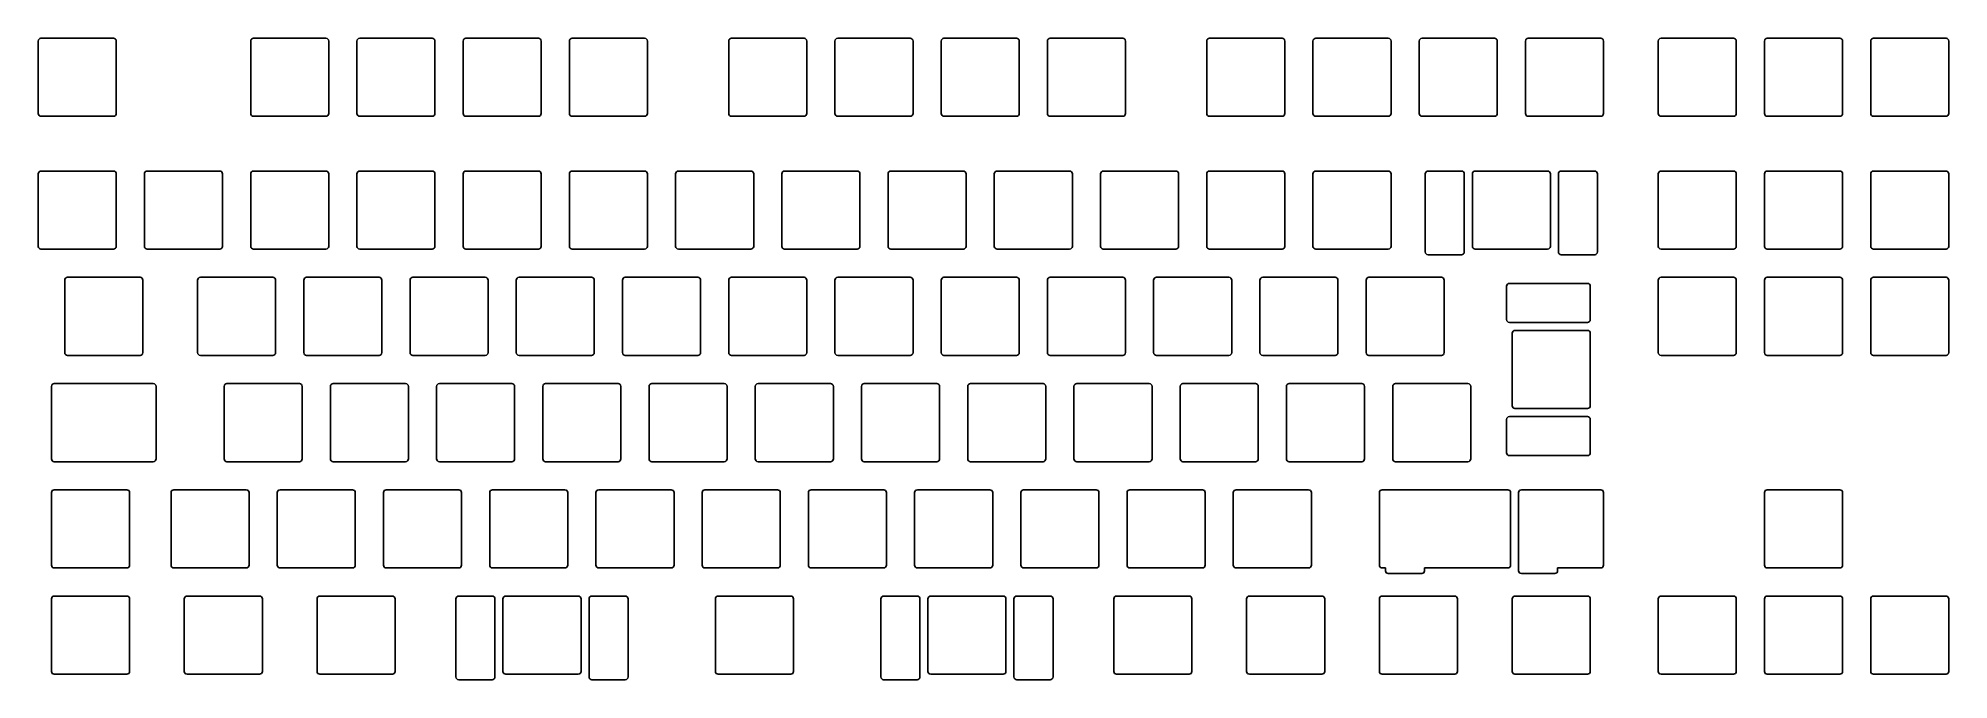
# Model space of a CAD drawing. Header units: millimetres. Extents: x 3 to 345, y -118 to -3.
import ezdxf

# ---------------------------------------------------------------- set-up
doc = ezdxf.new("R2010")
doc.units = ezdxf.units.MM

msp = doc.modelspace()

# ---------------------------------------------------------------- linework, layer by layer
for p, q in [((2.525, -3.025), (2.525, -16.025)), ((16.025, -2.525), (3.025, -2.525)), ((16.525, -16.025), (16.525, -3.025)), ((40.625, -3.025), (40.625, -16.025)), ((54.125, -2.525), (41.125, -2.525)), ((54.625, -16.025), (54.625, -3.025)), ((59.675, -3.025), (59.675, -16.025)), ((73.175, -2.525), (60.175, -2.525)), ((73.675, -16.025), (73.675, -3.025)), ((78.725, -3.025), (78.725, -16.025)), ((92.225, -2.525), (79.225, -2.525)), ((92.725, -16.025), (92.725, -3.025)), ((97.775, -3.025), (97.775, -16.025)), ((111.275, -2.525), (98.275, -2.525)), ((111.775, -16.025), (111.775, -3.025)), ((126.35, -3.025), (126.35, -16.025)), ((139.85, -2.525), (126.85, -2.525)), ((140.35, -16.025), (140.35, -3.025)), ((145.4, -3.025), (145.4, -16.025)), ((158.9, -2.525), (145.9, -2.525)), ((159.4, -16.025), (159.4, -3.025)), ((164.45, -3.025), (164.45, -16.025)), ((177.95, -2.525), (164.95, -2.525)), ((178.45, -16.025), (178.45, -3.025)), ((183.5, -3.025), (183.5, -16.025)), ((197, -2.525), (184, -2.525)), ((197.5, -16.025), (197.5, -3.025)), ((212.075, -3.025), (212.075, -16.025)), ((225.575, -2.525), (212.575, -2.525)), ((226.075, -16.025), (226.075, -3.025)), ((231.125, -3.025), (231.125, -16.025)), ((244.625, -2.525), (231.625, -2.525)), ((245.125, -16.025), (245.125, -3.025)), ((250.175, -3.025), (250.175, -16.025)), ((263.675, -2.525), (250.675, -2.525)), ((264.175, -16.025), (264.175, -3.025)), ((269.225, -3.025), (269.225, -16.025)), ((282.725, -2.525), (269.725, -2.525)), ((283.225, -16.025), (283.225, -3.025)), ((293.0375, -3.025), (293.0375, -16.025)), ((306.5375, -2.525), (293.5375, -2.525)), ((307.0375, -16.025), (307.0375, -3.025)), ((312.0875, -3.025), (312.0875, -16.025)), ((325.5875, -2.525), (312.5875, -2.525)), ((326.0875, -16.025), (326.0875, -3.025)), ((331.1375, -3.025), (331.1375, -16.025)), ((344.6375, -2.525), (331.6375, -2.525)), ((345.1375, -16.025), (345.1375, -3.025)), ((3.025, -16.525), (16.025, -16.525)), ((41.125, -16.525), (54.125, -16.525)), ((60.175, -16.525), (73.175, -16.525)), ((79.225, -16.525), (92.225, -16.525)), ((98.275, -16.525), (111.275, -16.525)), ((126.85, -16.525), (139.85, -16.525)), ((145.9, -16.525), (158.9, -16.525)), ((164.95, -16.525), (177.95, -16.525)), ((184, -16.525), (197, -16.525)), ((212.575, -16.525), (225.575, -16.525)), ((231.625, -16.525), (244.625, -16.525)), ((250.675, -16.525), (263.675, -16.525)), ((269.725, -16.525), (282.725, -16.525)), ((293.5375, -16.525), (306.5375, -16.525)), ((312.5875, -16.525), (325.5875, -16.525)), ((331.6375, -16.525), (344.6375, -16.525)), ((2.525, -26.8375), (2.525, -39.8375)), ((16.025, -26.3375), (3.025, -26.3375)), ((16.525, -39.8375), (16.525, -26.8375)), ((21.575, -26.8375), (21.575, -39.8375)), ((35.075, -26.3375), (22.075, -26.3375)), ((35.575, -39.8375), (35.575, -26.8375)), ((40.625, -26.8375), (40.625, -39.8375)), ((54.125, -26.3375), (41.125, -26.3375)), ((54.625, -39.8375), (54.625, -26.8375)), ((59.675, -26.8375), (59.675, -39.8375)), ((73.175, -26.3375), (60.175, -26.3375)), ((73.675, -39.8375), (73.675, -26.8375)), ((78.725, -26.8375), (78.725, -39.8375)), ((92.225, -26.3375), (79.225, -26.3375)), ((92.725, -39.8375), (92.725, -26.8375)), ((97.775, -26.8375), (97.775, -39.8375)), ((111.275, -26.3375), (98.275, -26.3375)), ((111.775, -39.8375), (111.775, -26.8375)), ((116.825, -26.8375), (116.825, -39.8375)), ((130.325, -26.3375), (117.325, -26.3375)), ((130.825, -39.8375), (130.825, -26.8375)), ((135.875, -26.8375), (135.875, -39.8375)), ((149.375, -26.3375), (136.375, -26.3375)), ((149.875, -39.8375), (149.875, -26.8375)), ((154.925, -26.8375), (154.925, -39.8375)), ((168.425, -26.3375), (155.425, -26.3375)), ((168.925, -39.8375), (168.925, -26.8375)), ((173.975, -26.8375), (173.975, -39.8375)), ((187.475, -26.3375), (174.475, -26.3375)), ((187.975, -39.8375), (187.975, -26.8375)), ((193.025, -26.8375), (193.025, -39.8375)), ((206.525, -26.3375), (193.525, -26.3375)), ((207.025, -39.8375), (207.025, -26.8375)), ((212.075, -26.8375), (212.075, -39.8375)), ((225.575, -26.3375), (212.575, -26.3375)), ((226.075, -39.8375), (226.075, -26.8375)), ((231.125, -26.8375), (231.125, -39.8375)), ((244.625, -26.3375), (231.625, -26.3375)), ((245.125, -39.8375), (245.125, -26.8375)), ((251.262, -26.8375), (251.262, -40.8375)), ((257.762, -26.3375), (251.762, -26.3375)), ((258.262, -40.8375), (258.262, -26.8375)), ((259.7, -26.8375), (259.7, -39.8375)), ((273.2, -26.3375), (260.2, -26.3375)), ((273.7, -39.8375), (273.7, -26.8375)), ((275.138, -26.8375), (275.138, -40.8375)), ((281.638, -26.3375), (275.638, -26.3375)), ((282.138, -40.8375), (282.138, -26.8375)), ((293.0375, -26.8375), (293.0375, -39.8375)), ((306.5375, -26.3375), (293.5375, -26.3375)), ((307.0375, -39.8375), (307.0375, -26.8375)), ((312.0875, -26.8375), (312.0875, -39.8375)), ((325.5875, -26.3375), (312.5875, -26.3375)), ((326.0875, -39.8375), (326.0875, -26.8375)), ((331.1375, -26.8375), (331.1375, -39.8375)), ((344.6375, -26.3375), (331.6375, -26.3375)), ((345.1375, -39.8375), (345.1375, -26.8375)), ((3.025, -40.3375), (16.025, -40.3375)), ((22.075, -40.3375), (35.075, -40.3375)), ((41.125, -40.3375), (54.125, -40.3375)), ((60.175, -40.3375), (73.175, -40.3375)), ((79.225, -40.3375), (92.225, -40.3375)), ((98.275, -40.3375), (111.275, -40.3375)), ((117.325, -40.3375), (130.325, -40.3375)), ((136.375, -40.3375), (149.375, -40.3375)), ((155.425, -40.3375), (168.425, -40.3375)), ((174.475, -40.3375), (187.475, -40.3375)), ((193.525, -40.3375), (206.525, -40.3375)), ((212.575, -40.3375), (225.575, -40.3375)), ((231.625, -40.3375), (244.625, -40.3375)), ((260.2, -40.3375), (273.2, -40.3375)), ((293.5375, -40.3375), (306.5375, -40.3375)), ((312.5875, -40.3375), (325.5875, -40.3375)), ((331.6375, -40.3375), (344.6375, -40.3375)), ((251.762, -41.3375), (257.762, -41.3375)), ((275.638, -41.3375), (281.638, -41.3375)), ((7.2875, -45.8875), (7.2875, -58.8875)), ((20.7875, -45.3875), (7.7875, -45.3875)), ((21.2875, -58.8875), (21.2875, -45.8875)), ((31.1, -45.8875), (31.1, -58.8875)), ((44.6, -45.3875), (31.6, -45.3875)), ((45.1, -58.8875), (45.1, -45.8875)), ((50.15, -45.8875), (50.15, -58.8875)), ((63.65, -45.3875), (50.65, -45.3875)), ((64.15, -58.8875), (64.15, -45.8875)), ((69.2, -45.8875), (69.2, -58.8875)), ((82.7, -45.3875), (69.7, -45.3875)), ((83.2, -58.8875), (83.2, -45.8875)), ((88.25, -45.8875), (88.25, -58.8875)), ((101.75, -45.3875), (88.75, -45.3875)), ((102.25, -58.8875), (102.25, -45.8875)), ((107.3, -45.8875), (107.3, -58.8875)), ((120.8, -45.3875), (107.8, -45.3875)), ((121.3, -58.8875), (121.3, -45.8875)), ((126.35, -45.8875), (126.35, -58.8875)), ((139.85, -45.3875), (126.85, -45.3875)), ((140.35, -58.8875), (140.35, -45.8875)), ((145.4, -45.8875), (145.4, -58.8875)), ((158.9, -45.3875), (145.9, -45.3875)), ((159.4, -58.8875), (159.4, -45.8875)), ((164.45, -45.8875), (164.45, -58.8875)), ((177.95, -45.3875), (164.95, -45.3875)), ((178.45, -58.8875), (178.45, -45.8875)), ((183.5, -45.8875), (183.5, -58.8875)), ((197, -45.3875), (184, -45.3875)), ((197.5, -58.8875), (197.5, -45.8875)), ((202.55, -45.8875), (202.55, -58.8875)), ((216.05, -45.3875), (203.05, -45.3875)), ((216.55, -58.8875), (216.55, -45.8875)), ((221.6, -45.8875), (221.6, -58.8875)), ((235.1, -45.3875), (222.1, -45.3875)), ((235.6, -58.8875), (235.6, -45.8875)), ((240.65, -45.8875), (240.65, -58.8875)), ((254.15, -45.3875), (241.15, -45.3875)), ((254.65, -58.8875), (254.65, -45.8875)), ((265.84375, -46.9745), (265.84375, -52.9745)), ((280.34375, -46.4745), (266.34375, -46.4745)), ((280.84375, -52.9745), (280.84375, -46.9745)), ((293.0375, -45.8875), (293.0375, -58.8875)), ((306.5375, -45.3875), (293.5375, -45.3875)), ((307.0375, -58.8875), (307.0375, -45.8875)), ((312.0875, -45.8875), (312.0875, -58.8875)), ((325.5875, -45.3875), (312.5875, -45.3875)), ((326.0875, -58.8875), (326.0875, -45.8875)), ((331.1375, -45.8875), (331.1375, -58.8875)), ((344.6375, -45.3875), (331.6375, -45.3875)), ((345.1375, -58.8875), (345.1375, -45.8875)), ((266.34375, -53.4745), (280.34375, -53.4745)), ((266.84375, -55.4125), (266.84375, -68.4125)), ((280.34375, -54.9125), (267.34375, -54.9125)), ((280.84375, -68.4125), (280.84375, -55.4125)), ((7.7875, -59.3875), (20.7875, -59.3875)), ((31.6, -59.3875), (44.6, -59.3875)), ((50.65, -59.3875), (63.65, -59.3875)), ((69.7, -59.3875), (82.7, -59.3875)), ((88.75, -59.3875), (101.75, -59.3875)), ((107.8, -59.3875), (120.8, -59.3875)), ((126.85, -59.3875), (139.85, -59.3875)), ((145.9, -59.3875), (158.9, -59.3875)), ((164.95, -59.3875), (177.95, -59.3875)), ((184, -59.3875), (197, -59.3875)), ((203.05, -59.3875), (216.05, -59.3875)), ((222.1, -59.3875), (235.1, -59.3875)), ((241.15, -59.3875), (254.15, -59.3875)), ((293.5375, -59.3875), (306.5375, -59.3875)), ((312.5875, -59.3875), (325.5875, -59.3875)), ((331.6375, -59.3875), (344.6375, -59.3875)), ((4.90625, -64.9375), (4.90625, -77.9375)), ((10.16875, -64.4375), (5.40625, -64.4375)), ((18.40625, -64.4375), (10.16875, -64.4375)), ((23.16875, -64.4375), (18.40625, -64.4375)), ((23.66875, -77.9375), (23.66875, -64.9375)), ((35.8625, -64.9375), (35.8625, -77.9375)), ((49.3625, -64.4375), (36.3625, -64.4375)), ((49.8625, -77.9375), (49.8625, -64.9375)), ((54.9125, -64.9375), (54.9125, -77.9375)), ((68.4125, -64.4375), (55.4125, -64.4375)), ((68.9125, -77.9375), (68.9125, -64.9375)), ((73.9625, -64.9375), (73.9625, -77.9375)), ((87.4625, -64.4375), (74.4625, -64.4375)), ((87.9625, -77.9375), (87.9625, -64.9375)), ((93.0125, -64.9375), (93.0125, -77.9375)), ((106.5125, -64.4375), (93.5125, -64.4375)), ((107.0125, -77.9375), (107.0125, -64.9375)), ((112.0625, -64.9375), (112.0625, -77.9375)), ((125.5625, -64.4375), (112.5625, -64.4375)), ((126.0625, -77.9375), (126.0625, -64.9375)), ((131.1125, -64.9375), (131.1125, -77.9375)), ((144.6125, -64.4375), (131.6125, -64.4375)), ((145.1125, -77.9375), (145.1125, -64.9375)), ((150.1625, -64.9375), (150.1625, -77.9375)), ((163.6625, -64.4375), (150.6625, -64.4375)), ((164.1625, -77.9375), (164.1625, -64.9375)), ((169.2125, -64.9375), (169.2125, -77.9375)), ((182.7125, -64.4375), (169.7125, -64.4375)), ((183.2125, -77.9375), (183.2125, -64.9375)), ((188.2625, -64.9375), (188.2625, -77.9375)), ((201.7625, -64.4375), (188.7625, -64.4375)), ((202.2625, -77.9375), (202.2625, -64.9375)), ((207.3125, -64.9375), (207.3125, -77.9375)), ((220.8125, -64.4375), (207.8125, -64.4375)), ((221.3125, -77.9375), (221.3125, -64.9375)), ((226.3625, -64.9375), (226.3625, -77.9375)), ((239.8625, -64.4375), (226.8625, -64.4375)), ((240.3625, -77.9375), (240.3625, -64.9375)), ((245.4125, -64.9375), (245.4125, -77.9375)), ((258.9125, -64.4375), (245.9125, -64.4375)), ((259.4125, -77.9375), (259.4125, -64.9375)), ((265.84375, -70.8505), (265.84375, -76.8505)), ((280.34375, -70.3505), (266.34375, -70.3505)), ((267.34375, -68.9125), (280.34375, -68.9125)), ((280.84375, -76.8505), (280.84375, -70.8505)), ((5.40625, -78.4375), (10.16875, -78.4375)), ((10.16875, -78.4375), (18.40625, -78.4375)), ((18.40625, -78.4375), (23.16875, -78.4375)), ((36.3625, -78.4375), (49.3625, -78.4375)), ((55.4125, -78.4375), (68.4125, -78.4375)), ((74.4625, -78.4375), (87.4625, -78.4375)), ((93.5125, -78.4375), (106.5125, -78.4375)), ((112.5625, -78.4375), (125.5625, -78.4375)), ((131.6125, -78.4375), (144.6125, -78.4375)), ((150.6625, -78.4375), (163.6625, -78.4375)), ((169.7125, -78.4375), (182.7125, -78.4375)), ((188.7625, -78.4375), (201.7625, -78.4375)), ((207.8125, -78.4375), (220.8125, -78.4375)), ((226.8625, -78.4375), (239.8625, -78.4375)), ((245.9125, -78.4375), (258.9125, -78.4375)), ((266.34375, -77.3505), (280.34375, -77.3505)), ((4.90625, -83.9875), (4.90625, -96.9875)), ((18.40625, -83.4875), (5.40625, -83.4875)), ((18.90625, -96.9875), (18.90625, -83.9875)), ((26.3375, -83.9875), (26.3375, -96.9875)), ((39.8375, -83.4875), (26.8375, -83.4875)), ((40.3375, -96.9875), (40.3375, -83.9875)), ((45.3875, -83.9875), (45.3875, -96.9875)), ((58.8875, -83.4875), (45.8875, -83.4875)), ((59.3875, -96.9875), (59.3875, -83.9875)), ((64.4375, -83.9875), (64.4375, -96.9875)), ((77.9375, -83.4875), (64.9375, -83.4875)), ((78.4375, -96.9875), (78.4375, -83.9875)), ((83.4875, -83.9875), (83.4875, -96.9875)), ((96.9875, -83.4875), (83.9875, -83.4875)), ((97.4875, -96.9875), (97.4875, -83.9875)), ((102.5375, -83.9875), (102.5375, -96.9875)), ((116.0375, -83.4875), (103.0375, -83.4875)), ((116.5375, -96.9875), (116.5375, -83.9875)), ((121.5875, -83.9875), (121.5875, -96.9875)), ((135.0875, -83.4875), (122.0875, -83.4875)), ((135.5875, -96.9875), (135.5875, -83.9875)), ((140.6375, -83.9875), (140.6375, -96.9875)), ((154.1375, -83.4875), (141.1375, -83.4875)), ((154.6375, -96.9875), (154.6375, -83.9875)), ((159.6875, -83.9875), (159.6875, -96.9875)), ((173.1875, -83.4875), (160.1875, -83.4875)), ((173.6875, -96.9875), (173.6875, -83.9875)), ((178.7375, -83.9875), (178.7375, -96.9875)), ((192.2375, -83.4875), (179.2375, -83.4875)), ((192.7375, -96.9875), (192.7375, -83.9875)), ((197.7875, -83.9875), (197.7875, -96.9875)), ((211.2875, -83.4875), (198.2875, -83.4875)), ((211.7875, -96.9875), (211.7875, -83.9875)), ((216.8375, -83.9875), (216.8375, -96.9875)), ((230.3375, -83.4875), (217.3375, -83.4875)), ((230.8375, -96.9875), (230.8375, -83.9875)), ((243.03125, -83.9875), (243.03125, -96.9875)), ((244.61825, -83.4875), (243.53125, -83.4875)), ((250.61825, -83.4875), (244.61825, -83.4875)), ((253.05625, -83.4875), (250.61825, -83.4875)), ((256.53125, -83.4875), (253.05625, -83.4875)), ((266.05625, -83.4875), (256.53125, -83.4875)), ((266.55625, -96.9875), (266.55625, -83.9875)), ((267.99425, -83.9875), (267.99425, -97.9875)), ((269.725, -83.4875), (268.49425, -83.4875)), ((274.49425, -83.4875), (269.725, -83.4875)), ((282.725, -83.4875), (274.49425, -83.4875)), ((283.225, -96.9875), (283.225, -83.9875)), ((312.0875, -83.9875), (312.0875, -96.9875)), ((325.5875, -83.4875), (312.5875, -83.4875)), ((326.0875, -96.9875), (326.0875, -83.9875)), ((5.40625, -97.4875), (18.40625, -97.4875)), ((26.8375, -97.4875), (39.8375, -97.4875)), ((45.8875, -97.4875), (58.8875, -97.4875)), ((64.9375, -97.4875), (77.9375, -97.4875)), ((83.9875, -97.4875), (96.9875, -97.4875)), ((103.0375, -97.4875), (116.0375, -97.4875)), ((122.0875, -97.4875), (135.0875, -97.4875)), ((141.1375, -97.4875), (154.1375, -97.4875)), ((160.1875, -97.4875), (173.1875, -97.4875)), ((179.2375, -97.4875), (192.2375, -97.4875)), ((198.2875, -97.4875), (211.2875, -97.4875)), ((217.3375, -97.4875), (230.3375, -97.4875)), ((243.53125, -97.4875), (244.11825, -97.4875)), ((244.11825, -97.4875), (244.11825, -97.9875)), ((244.61825, -98.4875), (250.61825, -98.4875)), ((251.11825, -97.9875), (251.11825, -97.4875)), ((251.11825, -97.4875), (253.05625, -97.4875)), ((253.05625, -97.4875), (256.53125, -97.4875)), ((256.53125, -97.4875), (266.05625, -97.4875)), ((268.49425, -98.4875), (274.49425, -98.4875)), ((274.99425, -97.9875), (274.99425, -97.4875)), ((274.99425, -97.4875), (282.725, -97.4875)), ((312.5875, -97.4875), (325.5875, -97.4875)), ((18.40625, -102.5375), (5.40625, -102.5375)), ((42.21875, -102.5375), (29.21875, -102.5375)), ((66.03125, -102.5375), (53.03125, -102.5375)), ((83.93075, -102.5375), (77.93075, -102.5375)), ((99.36875, -102.5375), (86.36875, -102.5375)), ((107.80675, -102.5375), (101.80675, -102.5375)), ((137.46875, -102.5375), (124.46875, -102.5375)), ((160.13075, -102.5375), (154.13075, -102.5375)), ((175.56875, -102.5375), (162.56875, -102.5375)), ((184.00675, -102.5375), (178.00675, -102.5375)), ((208.90625, -102.5375), (195.90625, -102.5375)), ((232.71875, -102.5375), (219.71875, -102.5375)), ((256.53125, -102.5375), (243.53125, -102.5375)), ((280.34375, -102.5375), (267.34375, -102.5375)), ((306.5375, -102.5375), (293.5375, -102.5375)), ((325.5875, -102.5375), (312.5875, -102.5375)), ((344.6375, -102.5375), (331.6375, -102.5375)), ((4.90625, -103.0375), (4.90625, -116.0375)), ((18.90625, -116.0375), (18.90625, -103.0375)), ((28.71875, -103.0375), (28.71875, -116.0375)), ((42.71875, -116.0375), (42.71875, -103.0375)), ((52.53125, -103.0375), (52.53125, -116.0375)), ((66.53125, -116.0375), (66.53125, -103.0375)), ((77.43075, -103.0375), (77.43075, -117.0375)), ((84.43075, -117.0375), (84.43075, -103.0375)), ((85.86875, -103.0375), (85.86875, -116.0375)), ((99.86875, -116.0375), (99.86875, -103.0375)), ((101.30675, -103.0375), (101.30675, -117.0375)), ((108.30675, -117.0375), (108.30675, -103.0375)), ((123.96875, -103.0375), (123.96875, -116.0375)), ((137.96875, -116.0375), (137.96875, -103.0375)), ((153.63075, -103.0375), (153.63075, -117.0375)), ((160.63075, -117.0375), (160.63075, -103.0375)), ((162.06875, -103.0375), (162.06875, -116.0375)), ((176.06875, -116.0375), (176.06875, -103.0375)), ((177.50675, -103.0375), (177.50675, -117.0375)), ((184.50675, -117.0375), (184.50675, -103.0375)), ((195.40625, -103.0375), (195.40625, -116.0375)), ((209.40625, -116.0375), (209.40625, -103.0375)), ((219.21875, -103.0375), (219.21875, -116.0375)), ((233.21875, -116.0375), (233.21875, -103.0375)), ((243.03125, -103.0375), (243.03125, -116.0375)), ((257.03125, -116.0375), (257.03125, -103.0375)), ((266.84375, -103.0375), (266.84375, -116.0375)), ((280.84375, -116.0375), (280.84375, -103.0375)), ((293.0375, -103.0375), (293.0375, -116.0375)), ((307.0375, -116.0375), (307.0375, -103.0375)), ((312.0875, -103.0375), (312.0875, -116.0375)), ((326.0875, -116.0375), (326.0875, -103.0375)), ((331.1375, -103.0375), (331.1375, -116.0375)), ((345.1375, -116.0375), (345.1375, -103.0375)), ((5.40625, -116.5375), (18.40625, -116.5375)), ((29.21875, -116.5375), (42.21875, -116.5375)), ((53.03125, -116.5375), (66.03125, -116.5375)), ((77.93075, -117.5375), (83.93075, -117.5375)), ((86.36875, -116.5375), (99.36875, -116.5375)), ((101.80675, -117.5375), (107.80675, -117.5375)), ((124.46875, -116.5375), (137.46875, -116.5375)), ((154.13075, -117.5375), (160.13075, -117.5375)), ((162.56875, -116.5375), (175.56875, -116.5375)), ((178.00675, -117.5375), (184.00675, -117.5375)), ((195.90625, -116.5375), (208.90625, -116.5375)), ((219.71875, -116.5375), (232.71875, -116.5375)), ((243.53125, -116.5375), (256.53125, -116.5375)), ((267.34375, -116.5375), (280.34375, -116.5375)), ((293.5375, -116.5375), (306.5375, -116.5375)), ((312.5875, -116.5375), (325.5875, -116.5375)), ((331.6375, -116.5375), (344.6375, -116.5375))]:
    msp.add_line(p, q)
for centre, start, end in [((3.025, -3.025), 90, 180), ((16.025, -3.025), 0, 90), ((41.125, -3.025), 90, 180), ((54.125, -3.025), 0, 90), ((60.175, -3.025), 90, 180), ((73.175, -3.025), 0, 90), ((79.225, -3.025), 90, 180), ((92.225, -3.025), 0, 90), ((98.275, -3.025), 90, 180), ((111.275, -3.025), 0, 90), ((126.85, -3.025), 90, 180), ((139.85, -3.025), 0, 90), ((145.9, -3.025), 90, 180), ((158.9, -3.025), 0, 90), ((164.95, -3.025), 90, 180), ((177.95, -3.025), 0, 90), ((184, -3.025), 90, 180), ((197, -3.025), 0, 90), ((212.575, -3.025), 90, 180), ((225.575, -3.025), 0, 90), ((231.625, -3.025), 90, 180), ((244.625, -3.025), 0, 90), ((250.675, -3.025), 90, 180), ((263.675, -3.025), 0, 90), ((269.725, -3.025), 90, 180), ((282.725, -3.025), 0, 90), ((293.5375, -3.025), 90, 180), ((306.5375, -3.025), 0, 90), ((312.5875, -3.025), 90, 180), ((325.5875, -3.025), 0, 90), ((331.6375, -3.025), 90, 180), ((344.6375, -3.025), 0, 90), ((3.025, -16.025), 180, 270), ((16.025, -16.025), 270, 0), ((41.125, -16.025), 180, 270), ((54.125, -16.025), 270, 0), ((60.175, -16.025), 180, 270), ((73.175, -16.025), 270, 0), ((79.225, -16.025), 180, 270), ((92.225, -16.025), 270, 0), ((98.275, -16.025), 180, 270), ((111.275, -16.025), 270, 0), ((126.85, -16.025), 180, 270), ((139.85, -16.025), 270, 0), ((145.9, -16.025), 180, 270), ((158.9, -16.025), 270, 0), ((164.95, -16.025), 180, 270), ((177.95, -16.025), 270, 0), ((184, -16.025), 180, 270), ((197, -16.025), 270, 0), ((212.575, -16.025), 180, 270), ((225.575, -16.025), 270, 0), ((231.625, -16.025), 180, 270), ((244.625, -16.025), 270, 0), ((250.675, -16.025), 180, 270), ((263.675, -16.025), 270, 0), ((269.725, -16.025), 180, 270), ((282.725, -16.025), 270, 0), ((293.5375, -16.025), 180, 270), ((306.5375, -16.025), 270, 0), ((312.5875, -16.025), 180, 270), ((325.5875, -16.025), 270, 0), ((331.6375, -16.025), 180, 270), ((344.6375, -16.025), 270, 0), ((3.025, -26.8375), 90, 180), ((16.025, -26.8375), 0, 90), ((22.075, -26.8375), 90, 180), ((35.075, -26.8375), 0, 90), ((41.125, -26.8375), 90, 180), ((54.125, -26.8375), 0, 90), ((60.175, -26.8375), 90, 180), ((73.175, -26.8375), 0, 90), ((79.225, -26.8375), 90, 180), ((92.225, -26.8375), 0, 90), ((98.275, -26.8375), 90, 180), ((111.275, -26.8375), 0, 90), ((117.325, -26.8375), 90, 180), ((130.325, -26.8375), 0, 90), ((136.375, -26.8375), 90, 180), ((149.375, -26.8375), 0, 90), ((155.425, -26.8375), 90, 180), ((168.425, -26.8375), 0, 90), ((174.475, -26.8375), 90, 180), ((187.475, -26.8375), 0, 90), ((193.525, -26.8375), 90, 180), ((206.525, -26.8375), 0, 90), ((212.575, -26.8375), 90, 180), ((225.575, -26.8375), 0, 90), ((231.625, -26.8375), 90, 180), ((244.625, -26.8375), 0, 90), ((251.762, -26.8375), 90, 180), ((257.762, -26.8375), 0, 90), ((260.2, -26.8375), 90, 180), ((273.2, -26.8375), 0, 90), ((275.638, -26.8375), 90, 180), ((281.638, -26.8375), 0, 90), ((293.5375, -26.8375), 90, 180), ((306.5375, -26.8375), 0, 90), ((312.5875, -26.8375), 90, 180), ((325.5875, -26.8375), 0, 90), ((331.6375, -26.8375), 90, 180), ((344.6375, -26.8375), 0, 90), ((3.025, -39.8375), 180, 270), ((16.025, -39.8375), 270, 0), ((22.075, -39.8375), 180, 270), ((35.075, -39.8375), 270, 0), ((41.125, -39.8375), 180, 270), ((54.125, -39.8375), 270, 0), ((60.175, -39.8375), 180, 270), ((73.175, -39.8375), 270, 0), ((79.225, -39.8375), 180, 270), ((92.225, -39.8375), 270, 0), ((98.275, -39.8375), 180, 270), ((111.275, -39.8375), 270, 0), ((117.325, -39.8375), 180, 270), ((130.325, -39.8375), 270, 0), ((136.375, -39.8375), 180, 270), ((149.375, -39.8375), 270, 0), ((155.425, -39.8375), 180, 270), ((168.425, -39.8375), 270, 0), ((174.475, -39.8375), 180, 270), ((187.475, -39.8375), 270, 0), ((193.525, -39.8375), 180, 270), ((206.525, -39.8375), 270, 0), ((212.575, -39.8375), 180, 270), ((225.575, -39.8375), 270, 0), ((231.625, -39.8375), 180, 270), ((244.625, -39.8375), 270, 0), ((251.762, -40.8375), 180, 270), ((257.762, -40.8375), 270, 0), ((260.2, -39.8375), 180, 270), ((273.2, -39.8375), 270, 0), ((275.638, -40.8375), 180, 270), ((281.638, -40.8375), 270, 0), ((293.5375, -39.8375), 180, 270), ((306.5375, -39.8375), 270, 0), ((312.5875, -39.8375), 180, 270), ((325.5875, -39.8375), 270, 0), ((331.6375, -39.8375), 180, 270), ((344.6375, -39.8375), 270, 0), ((7.7875, -45.8875), 90, 180), ((20.7875, -45.8875), 0, 90), ((31.6, -45.8875), 90, 180), ((44.6, -45.8875), 0, 90), ((50.65, -45.8875), 90, 180), ((63.65, -45.8875), 0, 90), ((69.7, -45.8875), 90, 180), ((82.7, -45.8875), 0, 90), ((88.75, -45.8875), 90, 180), ((101.75, -45.8875), 0, 90), ((107.8, -45.8875), 90, 180), ((120.8, -45.8875), 0, 90), ((126.85, -45.8875), 90, 180), ((139.85, -45.8875), 0, 90), ((145.9, -45.8875), 90, 180), ((158.9, -45.8875), 0, 90), ((164.95, -45.8875), 90, 180), ((177.95, -45.8875), 0, 90), ((184, -45.8875), 90, 180), ((197, -45.8875), 0, 90), ((203.05, -45.8875), 90, 180), ((216.05, -45.8875), 0, 90), ((222.1, -45.8875), 90, 180), ((235.1, -45.8875), 0, 90), ((241.15, -45.8875), 90, 180), ((254.15, -45.8875), 0, 90), ((266.34375, -46.9745), 90, 180), ((280.34375, -46.9745), 0, 90), ((293.5375, -45.8875), 90, 180), ((306.5375, -45.8875), 0, 90), ((312.5875, -45.8875), 90, 180), ((325.5875, -45.8875), 0, 90), ((331.6375, -45.8875), 90, 180), ((344.6375, -45.8875), 0, 90), ((266.34375, -52.9745), 180, 270), ((280.34375, -52.9745), 270, 0), ((267.34375, -55.4125), 90, 180), ((280.34375, -55.4125), 0, 90), ((7.7875, -58.8875), 180, 270), ((20.7875, -58.8875), 270, 0), ((31.6, -58.8875), 180, 270), ((44.6, -58.8875), 270, 0), ((50.65, -58.8875), 180, 270), ((63.65, -58.8875), 270, 0), ((69.7, -58.8875), 180, 270), ((82.7, -58.8875), 270, 0), ((88.75, -58.8875), 180, 270), ((101.75, -58.8875), 270, 0), ((107.8, -58.8875), 180, 270), ((120.8, -58.8875), 270, 0), ((126.85, -58.8875), 180, 270), ((139.85, -58.8875), 270, 0), ((145.9, -58.8875), 180, 270), ((158.9, -58.8875), 270, 0), ((164.95, -58.8875), 180, 270), ((177.95, -58.8875), 270, 0), ((184, -58.8875), 180, 270), ((197, -58.8875), 270, 0), ((203.05, -58.8875), 180, 270), ((216.05, -58.8875), 270, 0), ((222.1, -58.8875), 180, 270), ((235.1, -58.8875), 270, 0), ((241.15, -58.8875), 180, 270), ((254.15, -58.8875), 270, 0), ((293.5375, -58.8875), 180, 270), ((306.5375, -58.8875), 270, 0), ((312.5875, -58.8875), 180, 270), ((325.5875, -58.8875), 270, 0), ((331.6375, -58.8875), 180, 270), ((344.6375, -58.8875), 270, 0), ((5.40625, -64.9375), 90, 180), ((23.16875, -64.9375), 0, 90), ((36.3625, -64.9375), 90, 180), ((49.3625, -64.9375), 0, 90), ((55.4125, -64.9375), 90, 180), ((68.4125, -64.9375), 0, 90), ((74.4625, -64.9375), 90, 180), ((87.4625, -64.9375), 0, 90), ((93.5125, -64.9375), 90, 180), ((106.5125, -64.9375), 0, 90), ((112.5625, -64.9375), 90, 180), ((125.5625, -64.9375), 0, 90), ((131.6125, -64.9375), 90, 180), ((144.6125, -64.9375), 0, 90), ((150.6625, -64.9375), 90, 180), ((163.6625, -64.9375), 0, 90), ((169.7125, -64.9375), 90, 180), ((182.7125, -64.9375), 0, 90), ((188.7625, -64.9375), 90, 180), ((201.7625, -64.9375), 0, 90), ((207.8125, -64.9375), 90, 180), ((220.8125, -64.9375), 0, 90), ((226.8625, -64.9375), 90, 180), ((239.8625, -64.9375), 0, 90), ((245.9125, -64.9375), 90, 180), ((258.9125, -64.9375), 0, 90), ((267.34375, -68.4125), 180, 270), ((280.34375, -68.4125), 270, 0), ((266.34375, -70.8505), 90, 180), ((280.34375, -70.8505), 0, 90), ((5.40625, -77.9375), 180, 270), ((23.16875, -77.9375), 270, 0), ((36.3625, -77.9375), 180, 270), ((49.3625, -77.9375), 270, 0), ((55.4125, -77.9375), 180, 270), ((68.4125, -77.9375), 270, 0), ((74.4625, -77.9375), 180, 270), ((87.4625, -77.9375), 270, 0), ((93.5125, -77.9375), 180, 270), ((106.5125, -77.9375), 270, 0), ((112.5625, -77.9375), 180, 270), ((125.5625, -77.9375), 270, 0), ((131.6125, -77.9375), 180, 270), ((144.6125, -77.9375), 270, 0), ((150.6625, -77.9375), 180, 270), ((163.6625, -77.9375), 270, 0), ((169.7125, -77.9375), 180, 270), ((182.7125, -77.9375), 270, 0), ((188.7625, -77.9375), 180, 270), ((201.7625, -77.9375), 270, 0), ((207.8125, -77.9375), 180, 270), ((220.8125, -77.9375), 270, 0), ((226.8625, -77.9375), 180, 270), ((239.8625, -77.9375), 270, 0), ((245.9125, -77.9375), 180, 270), ((258.9125, -77.9375), 270, 0), ((266.34375, -76.8505), 180, 270), ((280.34375, -76.8505), 270, 0), ((5.40625, -83.9875), 90, 180), ((18.40625, -83.9875), 0, 90), ((26.8375, -83.9875), 90, 180), ((39.8375, -83.9875), 0, 90), ((45.8875, -83.9875), 90, 180), ((58.8875, -83.9875), 0, 90), ((64.9375, -83.9875), 90, 180), ((77.9375, -83.9875), 0, 90), ((83.9875, -83.9875), 90, 180), ((96.9875, -83.9875), 0, 90), ((103.0375, -83.9875), 90, 180), ((116.0375, -83.9875), 0, 90), ((122.0875, -83.9875), 90, 180), ((135.0875, -83.9875), 0, 90), ((141.1375, -83.9875), 90, 180), ((154.1375, -83.9875), 0, 90), ((160.1875, -83.9875), 90, 180), ((173.1875, -83.9875), 0, 90), ((179.2375, -83.9875), 90, 180), ((192.2375, -83.9875), 0, 90), ((198.2875, -83.9875), 90, 180), ((211.2875, -83.9875), 0, 90), ((217.3375, -83.9875), 90, 180), ((230.3375, -83.9875), 0, 90), ((243.53125, -83.9875), 90, 180), ((266.05625, -83.9875), 0, 90), ((268.49425, -83.9875), 90, 180), ((282.725, -83.9875), 0, 90), ((312.5875, -83.9875), 90, 180), ((325.5875, -83.9875), 0, 90), ((5.40625, -96.9875), 180, 270), ((18.40625, -96.9875), 270, 0), ((26.8375, -96.9875), 180, 270), ((39.8375, -96.9875), 270, 0), ((45.8875, -96.9875), 180, 270), ((58.8875, -96.9875), 270, 0), ((64.9375, -96.9875), 180, 270), ((77.9375, -96.9875), 270, 0), ((83.9875, -96.9875), 180, 270), ((96.9875, -96.9875), 270, 0), ((103.0375, -96.9875), 180, 270), ((116.0375, -96.9875), 270, 0), ((122.0875, -96.9875), 180, 270), ((135.0875, -96.9875), 270, 0), ((141.1375, -96.9875), 180, 270), ((154.1375, -96.9875), 270, 0), ((160.1875, -96.9875), 180, 270), ((173.1875, -96.9875), 270, 0), ((179.2375, -96.9875), 180, 270), ((192.2375, -96.9875), 270, 0), ((198.2875, -96.9875), 180, 270), ((211.2875, -96.9875), 270, 0), ((217.3375, -96.9875), 180, 270), ((230.3375, -96.9875), 270, 0), ((243.53125, -96.9875), 180, 270), ((244.61825, -97.9875), 180, 270), ((250.61825, -97.9875), 270, 0), ((266.05625, -96.9875), 270, 0), ((268.49425, -97.9875), 180, 270), ((274.49425, -97.9875), 270, 0), ((282.725, -96.9875), 270, 0), ((312.5875, -96.9875), 180, 270), ((325.5875, -96.9875), 270, 0), ((5.40625, -103.0375), 90, 180), ((18.40625, -103.0375), 0, 90), ((29.21875, -103.0375), 90, 180), ((42.21875, -103.0375), 0, 90), ((53.03125, -103.0375), 90, 180), ((66.03125, -103.0375), 0, 90), ((77.93075, -103.0375), 90, 180), ((83.93075, -103.0375), 0, 90), ((86.36875, -103.0375), 90, 180), ((99.36875, -103.0375), 0, 90), ((101.80675, -103.0375), 90, 180), ((107.80675, -103.0375), 0, 90), ((124.46875, -103.0375), 90, 180), ((137.46875, -103.0375), 0, 90), ((154.13075, -103.0375), 90, 180), ((160.13075, -103.0375), 0, 90), ((162.56875, -103.0375), 90, 180), ((175.56875, -103.0375), 0, 90), ((178.00675, -103.0375), 90, 180), ((184.00675, -103.0375), 0, 90), ((195.90625, -103.0375), 90, 180), ((208.90625, -103.0375), 0, 90), ((219.71875, -103.0375), 90, 180), ((232.71875, -103.0375), 0, 90), ((243.53125, -103.0375), 90, 180), ((256.53125, -103.0375), 0, 90), ((267.34375, -103.0375), 90, 180), ((280.34375, -103.0375), 0, 90), ((293.5375, -103.0375), 90, 180), ((306.5375, -103.0375), 0, 90), ((312.5875, -103.0375), 90, 180), ((325.5875, -103.0375), 0, 90), ((331.6375, -103.0375), 90, 180), ((344.6375, -103.0375), 0, 90), ((5.40625, -116.0375), 180, 270), ((18.40625, -116.0375), 270, 0), ((29.21875, -116.0375), 180, 270), ((42.21875, -116.0375), 270, 0), ((53.03125, -116.0375), 180, 270), ((66.03125, -116.0375), 270, 0), ((86.36875, -116.0375), 180, 270), ((99.36875, -116.0375), 270, 0), ((124.46875, -116.0375), 180, 270), ((137.46875, -116.0375), 270, 0), ((162.56875, -116.0375), 180, 270), ((175.56875, -116.0375), 270, 0), ((195.90625, -116.0375), 180, 270), ((208.90625, -116.0375), 270, 0), ((219.71875, -116.0375), 180, 270), ((232.71875, -116.0375), 270, 0), ((243.53125, -116.0375), 180, 270), ((256.53125, -116.0375), 270, 0), ((267.34375, -116.0375), 180, 270), ((280.34375, -116.0375), 270, 0), ((293.5375, -116.0375), 180, 270), ((306.5375, -116.0375), 270, 0), ((312.5875, -116.0375), 180, 270), ((325.5875, -116.0375), 270, 0), ((331.6375, -116.0375), 180, 270), ((344.6375, -116.0375), 270, 0), ((77.93075, -117.0375), 180, 270), ((83.93075, -117.0375), 270, 0), ((101.80675, -117.0375), 180, 270), ((107.80675, -117.0375), 270, 0), ((154.13075, -117.0375), 180, 270), ((160.13075, -117.0375), 270, 0), ((178.00675, -117.0375), 180, 270), ((184.00675, -117.0375), 270, 0)]:
    msp.add_arc(centre, 0.5, start, end)

doc.saveas('drawing.dxf')
